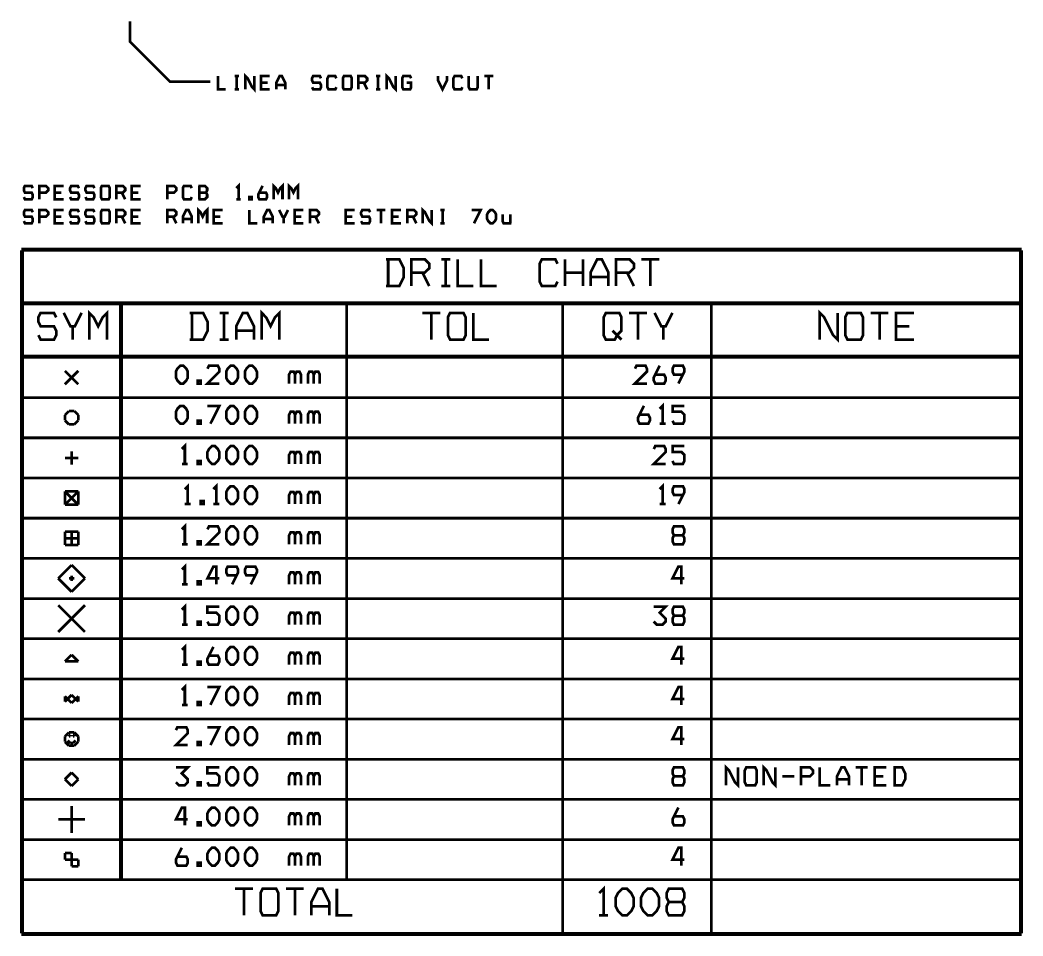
# Model space of a CAD drawing. Extents: x -20 to 155, y -92 to 168.
# Drawn here: x -15.5 to 79.6, y -92.5 to -5.6 of the extents above; entities that cross this region are included whole.
import ezdxf

# ---------------------------------------------------------------- set-up
doc = ezdxf.new("R2010")
doc.units = 0
doc.header["$MEASUREMENT"] = 0
doc.layers.add('25-334-1_DRD', color=7, linetype='CONTINUOUS')
doc.layers.add('25-334-1_DRL', color=2, linetype='CONTINUOUS')

msp = doc.modelspace()

# ---------------------------------------------------------------- linework, layer by layer
at = {"layer": '25-334-1_DRD', "const_width": 0.254}
for points in [[(-14.2875, -21.5265), (-14.39418, -21.31568), (-15.02918, -21.31568), (-15.13332, -21.5265), (-15.13332, -21.73732), (-15.02918, -21.95068), (-14.39418, -21.95068), (-14.2875, -22.1615), (-14.2875, -22.37232), (-14.39418, -22.58568), (-15.02918, -22.58568), (-15.13332, -22.37232)], [(-13.67282, -21.95068), (-13.03782, -21.95068), (-12.827, -21.73732), (-12.827, -21.5265), (-13.03782, -21.31568), (-13.67282, -21.31568), (-13.67282, -22.58568)], [(-11.3665, -22.58568), (-12.21232, -22.58568), (-12.21232, -21.31568), (-11.3665, -21.31568)], [(-11.57732, -21.95068), (-12.21232, -21.95068)], [(-9.906, -21.5265), (-10.01268, -21.31568), (-10.64768, -21.31568), (-10.75182, -21.5265), (-10.75182, -21.73732), (-10.64768, -21.95068), (-10.01268, -21.95068), (-9.906, -22.1615), (-9.906, -22.37232), (-10.01268, -22.58568), (-10.64768, -22.58568), (-10.75182, -22.37232)], [(-8.4455, -21.5265), (-8.55218, -21.31568), (-9.18718, -21.31568), (-9.29132, -21.5265), (-9.29132, -21.73732), (-9.18718, -21.95068), (-8.55218, -21.95068), (-8.4455, -22.1615), (-8.4455, -22.37232), (-8.55218, -22.58568), (-9.18718, -22.58568), (-9.29132, -22.37232)], [(-7.72668, -22.58568), (-7.83082, -22.37232), (-7.83082, -21.5265), (-7.72668, -21.31568), (-7.09168, -21.31568), (-6.985, -21.5265), (-6.985, -22.37232), (-7.09168, -22.58568), (-7.72668, -22.58568)], [(-6.37032, -21.95068), (-5.73532, -21.95068), (-5.5245, -21.73732), (-5.5245, -21.5265), (-5.73532, -21.31568), (-6.37032, -21.31568), (-6.37032, -22.58568)], [(-5.842, -21.95068), (-5.5245, -22.58568)], [(-4.064, -22.58568), (-4.90982, -22.58568), (-4.90982, -21.31568), (-4.064, -21.31568)], [(-4.27482, -21.95068), (-4.90982, -21.95068)], [(-1.51384, -21.95068), (-0.87884, -21.95068), (-0.66548, -21.73732), (-0.66548, -21.5265), (-0.87884, -21.31568), (-1.51384, -21.31568), (-1.51384, -22.58568)], [(0.79248, -22.37232), (0.68834, -22.58568), (0.05334, -22.58568), (-0.05334, -22.37232), (-0.05334, -21.5265), (0.05334, -21.31568), (0.68834, -21.31568), (0.79248, -21.5265)], [(1.51384, -21.95068), (2.14884, -21.95068), (2.25298, -21.73732), (2.25298, -21.5265), (2.04216, -21.31568), (1.40716, -21.31568)], [(1.40716, -22.58568), (2.04216, -22.58568), (2.25298, -22.37232), (2.25298, -22.1615), (2.14884, -21.95068)], [(1.51384, -22.58568), (1.51384, -21.31568)], [(5.22732, -22.58568), (5.22732, -21.31568), (5.0165, -21.5265)], [(7.19582, -21.95068), (7.83082, -21.95068), (7.9375, -22.1615), (7.9375, -22.37232), (7.83082, -22.58568), (7.19582, -22.58568), (7.09168, -22.37232), (7.09168, -22.1615), (7.51332, -21.31568)], [(9.398, -22.58568), (9.398, -21.31568), (9.18718, -21.5265), (8.97382, -21.95068), (8.763, -21.5265), (8.55218, -21.31568), (8.55218, -22.58568)], [(10.8585, -22.58568), (10.8585, -21.31568), (10.64768, -21.5265), (10.43432, -21.95068), (10.2235, -21.5265), (10.01268, -21.31568), (10.01268, -22.58568)], [(5.44068, -22.58568), (5.0165, -22.58568)], [(6.26618, -22.58568), (6.477, -22.58568), (6.477, -22.37232), (6.26618, -22.37232), (6.26618, -22.58568)], [(-14.2875, -23.8125), (-14.39418, -23.60168), (-15.02918, -23.60168), (-15.13332, -23.8125), (-15.13332, -24.02332), (-15.02918, -24.23668), (-14.39418, -24.23668), (-14.2875, -24.4475), (-14.2875, -24.65832), (-14.39418, -24.87168), (-15.02918, -24.87168), (-15.13332, -24.65832)], [(-13.67282, -24.23668), (-13.03782, -24.23668), (-12.827, -24.02332), (-12.827, -23.8125), (-13.03782, -23.60168), (-13.67282, -23.60168), (-13.67282, -24.87168)], [(-11.3665, -24.87168), (-12.21232, -24.87168), (-12.21232, -23.60168), (-11.3665, -23.60168)], [(-9.906, -23.8125), (-10.01268, -23.60168), (-10.64768, -23.60168), (-10.75182, -23.8125), (-10.75182, -24.02332), (-10.64768, -24.23668), (-10.01268, -24.23668), (-9.906, -24.4475), (-9.906, -24.65832), (-10.01268, -24.87168), (-10.64768, -24.87168), (-10.75182, -24.65832)], [(-8.4455, -23.8125), (-8.55218, -23.60168), (-9.18718, -23.60168), (-9.29132, -23.8125), (-9.29132, -24.02332), (-9.18718, -24.23668), (-8.55218, -24.23668), (-8.4455, -24.4475), (-8.4455, -24.65832), (-8.55218, -24.87168), (-9.18718, -24.87168), (-9.29132, -24.65832)], [(-7.72668, -24.87168), (-7.83082, -24.65832), (-7.83082, -23.8125), (-7.72668, -23.60168), (-7.09168, -23.60168), (-6.985, -23.8125), (-6.985, -24.65832), (-7.09168, -24.87168), (-7.72668, -24.87168)], [(-6.37032, -24.23668), (-5.73532, -24.23668), (-5.5245, -24.02332), (-5.5245, -23.8125), (-5.73532, -23.60168), (-6.37032, -23.60168), (-6.37032, -24.87168)], [(-4.064, -24.87168), (-4.90982, -24.87168), (-4.90982, -23.60168), (-4.064, -23.60168)], [(-1.51384, -24.23668), (-0.87884, -24.23668), (-0.66548, -24.02332), (-0.66548, -23.8125), (-0.87884, -23.60168), (-1.51384, -23.60168), (-1.51384, -24.87168)], [(0.79248, -24.87168), (0.79248, -24.23668), (0.47498, -23.60168), (0.26416, -23.60168), (-0.05334, -24.23668), (-0.05334, -24.87168)], [(2.25298, -24.87168), (2.25298, -23.60168), (2.04216, -23.8125), (1.83134, -24.23668), (1.61798, -23.8125), (1.40716, -23.60168), (1.40716, -24.87168)], [(3.71348, -24.87168), (2.86766, -24.87168), (2.86766, -23.60168), (3.71348, -23.60168)], [(7.00532, -24.87168), (6.26618, -24.87168), (6.26618, -23.60168)], [(8.46582, -24.87168), (8.46582, -24.23668), (8.14832, -23.60168), (7.9375, -23.60168), (7.62, -24.23668), (7.62, -24.87168)], [(9.92632, -23.60168), (9.60882, -24.23668), (9.398, -24.23668), (9.0805, -23.60168)], [(11.38682, -24.87168), (10.541, -24.87168), (10.541, -23.60168), (11.38682, -23.60168)], [(12.0015, -24.23668), (12.6365, -24.23668), (12.84732, -24.02332), (12.84732, -23.8125), (12.6365, -23.60168), (12.0015, -23.60168), (12.0015, -24.87168)], [(16.24584, -24.87168), (15.39748, -24.87168), (15.39748, -23.60168), (16.24584, -23.60168)], [(17.70634, -23.8125), (17.59966, -23.60168), (16.96466, -23.60168), (16.85798, -23.8125), (16.85798, -24.02332), (16.96466, -24.23668), (17.59966, -24.23668), (17.70634, -24.4475), (17.70634, -24.65832), (17.59966, -24.87168), (16.96466, -24.87168), (16.85798, -24.65832)], [(19.16684, -23.60168), (18.31848, -23.60168)], [(18.74266, -24.87168), (18.74266, -23.60168)], [(20.62734, -24.87168), (19.77898, -24.87168), (19.77898, -23.60168), (20.62734, -23.60168)], [(21.23948, -24.23668), (21.87448, -24.23668), (22.08784, -24.02332), (22.08784, -23.8125), (21.87448, -23.60168), (21.23948, -23.60168), (21.23948, -24.87168)], [(23.54834, -23.60168), (23.54834, -24.87168), (23.33498, -24.65832), (22.91334, -23.8125), (22.69998, -23.60168), (22.69998, -24.87168)], [(24.79548, -23.60168), (24.37384, -23.60168)], [(24.58466, -24.87168), (24.58466, -23.60168)], [(27.559, -24.87168), (28.194, -23.60168), (27.34818, -23.60168)], [(29.12618, -24.87168), (28.91282, -24.65832), (28.80868, -24.4475), (28.80868, -24.02332), (28.91282, -23.8125), (29.12618, -23.60168), (29.337, -23.60168), (29.54782, -23.8125), (29.6545, -24.02332), (29.6545, -24.4475), (29.54782, -24.65832), (29.337, -24.87168), (29.12618, -24.87168)], [(-11.57732, -24.23668), (-12.21232, -24.23668)], [(-5.842, -24.23668), (-5.5245, -24.87168)], [(-4.27482, -24.23668), (-4.90982, -24.23668)], [(-0.98298, -24.23668), (-0.66548, -24.87168)], [(0.79248, -24.4475), (-0.05334, -24.4475)], [(3.50266, -24.23668), (2.86766, -24.23668)], [(8.46582, -24.4475), (7.62, -24.4475)], [(9.50468, -24.87168), (9.50468, -24.23668)], [(11.176, -24.23668), (10.541, -24.23668)], [(12.52982, -24.23668), (12.84732, -24.87168)], [(16.03248, -24.23668), (15.39748, -24.23668)], [(20.41398, -24.23668), (19.77898, -24.23668)], [(21.77034, -24.23668), (22.08784, -24.87168)], [(31.115, -24.87168), (30.37332, -24.87168), (30.26918, -24.65832), (30.26918, -24.02332)], [(31.00832, -24.02332), (31.00832, -24.87168)], [(24.79548, -24.87168), (24.37384, -24.87168)], [(79.502, -27.305), (-15.367, -27.305)], [(-15.367, -92.202), (-15.367, -27.432)], [(79.375, -27.432), (-15.24, -27.432)], [(-15.24, -92.202), (-15.24, -27.432)], [(79.375, -92.202), (79.375, -27.432)], [(79.502, -92.202), (79.502, -27.432)], [(19.20748, -30.81782), (20.47748, -30.81782), (20.90166, -29.972), (20.90166, -29.12618), (20.47748, -28.27782), (19.20748, -28.27782)], [(19.42084, -30.81782), (19.42084, -28.27782)], [(21.62048, -29.54782), (22.89048, -29.54782), (23.31466, -29.12618), (23.31466, -28.702), (22.89048, -28.27782), (21.62048, -28.27782), (21.62048, -30.81782)], [(25.30348, -28.27782), (24.45766, -28.27782)], [(24.88184, -30.81782), (24.88184, -28.27782)], [(27.50566, -30.81782), (26.02484, -30.81782), (26.02484, -28.27782)], [(29.70784, -30.81782), (28.22448, -30.81782), (28.22448, -28.27782)], [(35.48634, -30.39618), (35.27298, -30.81782), (34.00298, -30.81782), (33.79216, -30.39618), (33.79216, -28.702), (34.00298, -28.27782), (35.27298, -28.27782), (35.48634, -28.702)], [(36.20516, -30.81782), (36.20516, -28.27782)], [(37.89934, -30.81782), (37.89934, -28.27782)], [(40.31234, -30.81782), (40.31234, -29.54782), (39.67734, -28.27782), (39.25316, -28.27782), (38.61816, -29.54782), (38.61816, -30.81782)], [(41.03116, -29.54782), (42.30116, -29.54782), (42.72534, -29.12618), (42.72534, -28.702), (42.30116, -28.27782), (41.03116, -28.27782), (41.03116, -30.81782)], [(45.13834, -28.27782), (43.44416, -28.27782)], [(44.28998, -30.81782), (44.28998, -28.27782)], [(22.67966, -29.54782), (23.31466, -30.81782)], [(37.89934, -29.54782), (36.20516, -29.54782)], [(42.09034, -29.54782), (42.72534, -30.81782)], [(40.31234, -29.972), (38.61816, -29.972)], [(25.30348, -30.81782), (24.45766, -30.81782)], [(79.375, -32.385), (-15.24, -32.385)], [(79.375, -32.512), (-15.24, -32.512)], [(-12.065, -33.782), (-12.27582, -33.35782), (-13.54582, -33.35782), (-13.75918, -33.782), (-13.75918, -34.20618), (-13.54582, -34.62782), (-12.27582, -34.62782), (-12.065, -35.052), (-12.065, -35.47618), (-12.27582, -35.89782), (-13.54582, -35.89782), (-13.75918, -35.47618)], [(-9.652, -33.35782), (-10.287, -34.62782), (-10.71118, -34.62782), (-11.34618, -33.35782)], [(-7.239, -35.89782), (-7.239, -33.35782), (-7.66318, -33.782), (-8.08482, -34.62782), (-8.509, -33.782), (-8.93318, -33.35782), (-8.93318, -35.89782)], [(-5.969, -87.122), (-5.969, -32.512)], [(-5.842, -87.122), (-5.842, -32.512)], [(0.60198, -35.89782), (1.87198, -35.89782), (2.29616, -35.052), (2.29616, -34.20618), (1.87198, -33.35782), (0.60198, -33.35782)], [(0.81534, -35.89782), (0.81534, -33.35782)], [(4.28498, -33.35782), (3.43916, -33.35782)], [(3.86334, -35.89782), (3.86334, -33.35782)], [(6.69798, -35.89782), (6.69798, -34.62782), (6.06298, -33.35782), (5.64134, -33.35782), (5.00634, -34.62782), (5.00634, -35.89782)], [(9.11098, -35.89782), (9.11098, -33.35782), (8.68934, -33.782), (8.26516, -34.62782), (7.84098, -33.782), (7.41934, -33.35782), (7.41934, -35.89782)], [(15.47368, -87.122), (15.47368, -32.512)], [(24.36368, -33.35782), (22.6695, -33.35782)], [(23.51532, -35.89782), (23.51532, -33.35782)], [(25.29332, -35.89782), (25.0825, -35.47618), (25.0825, -33.782), (25.29332, -33.35782), (26.56332, -33.35782), (26.77668, -33.782), (26.77668, -35.47618), (26.56332, -35.89782), (25.29332, -35.89782)], [(28.97632, -35.89782), (27.4955, -35.89782), (27.4955, -33.35782)], [(35.96132, -92.202), (35.96132, -32.512)], [(39.85768, -35.47618), (40.0685, -35.89782), (40.91432, -35.89782), (41.12768, -35.47618), (41.54932, -35.052), (41.54932, -33.782), (41.3385, -33.35782), (40.0685, -33.35782), (39.85768, -33.782), (39.85768, -35.47618)], [(43.96232, -33.35782), (42.27068, -33.35782)], [(43.1165, -35.89782), (43.1165, -33.35782)], [(46.37532, -33.35782), (45.74032, -34.62782), (45.31868, -34.62782), (44.68368, -33.35782)], [(50.05832, -92.202), (50.05832, -32.512)], [(62.04966, -33.35782), (62.04966, -35.89782), (61.62548, -35.47618), (60.77966, -33.782), (60.35548, -33.35782), (60.35548, -35.89782)], [(62.98184, -35.89782), (62.76848, -35.47618), (62.76848, -33.782), (62.98184, -33.35782), (64.25184, -33.35782), (64.46266, -33.782), (64.46266, -35.47618), (64.25184, -35.89782), (62.98184, -35.89782)], [(66.87566, -33.35782), (65.18148, -33.35782)], [(66.02984, -35.89782), (66.02984, -33.35782)], [(69.28866, -35.89782), (67.59448, -35.89782), (67.59448, -33.35782), (69.28866, -33.35782)], [(-10.49782, -35.89782), (-10.49782, -34.62782)], [(6.69798, -35.052), (5.00634, -35.052)], [(40.7035, -35.052), (41.54932, -35.89782)], [(45.5295, -35.89782), (45.5295, -34.62782)], [(68.86448, -34.62782), (67.59448, -34.62782)], [(4.28498, -35.89782), (3.43916, -35.89782)], [(79.375, -37.465), (-15.24, -37.465)], [(79.375, -37.592), (-15.24, -37.592)], [(-9.9695, -38.862), (-11.2395, -40.132)], [(-9.9695, -40.132), (-11.2395, -38.862)], [(-0.28956, -40.06088), (-0.5715, -39.77894), (-0.7112, -39.497), (-0.7112, -38.93312), (-0.5715, -38.65118), (-0.28956, -38.36924), (-0.00762, -38.36924), (0.27432, -38.65118), (0.41656, -38.93312), (0.41656, -39.497), (0.27432, -39.77894), (-0.00762, -40.06088), (-0.28956, -40.06088)], [(3.40868, -40.06088), (2.27838, -40.06088), (3.40868, -38.93312), (3.40868, -38.65118), (3.26644, -38.36924), (2.42062, -38.36924), (2.27838, -38.65118)], [(4.48056, -40.06088), (4.19862, -39.77894), (4.05638, -39.497), (4.05638, -38.93312), (4.19862, -38.65118), (4.48056, -38.36924), (4.7625, -38.36924), (5.04444, -38.65118), (5.18668, -38.93312), (5.18668, -39.497), (5.04444, -39.77894), (4.7625, -40.06088), (4.48056, -40.06088)], [(6.25856, -40.06088), (5.97662, -39.77894), (5.83438, -39.497), (5.83438, -38.93312), (5.97662, -38.65118), (6.25856, -38.36924), (6.5405, -38.36924), (6.82244, -38.65118), (6.96468, -38.93312), (6.96468, -39.497), (6.82244, -39.77894), (6.5405, -40.06088), (6.25856, -40.06088)], [(11.15568, -40.06088), (11.15568, -39.21506), (11.01344, -38.93312), (10.7315, -38.93312), (10.58926, -39.21506), (10.44956, -38.93312), (10.16762, -38.93312), (10.02538, -39.21506), (10.02538, -40.06088)], [(12.93368, -40.06088), (12.93368, -39.21506), (12.79144, -38.93312), (12.5095, -38.93312), (12.36726, -39.21506), (12.22756, -38.93312), (11.94562, -38.93312), (11.80338, -39.21506), (11.80338, -40.06088)], [(43.96232, -40.06088), (42.83456, -40.06088), (43.96232, -38.93312), (43.96232, -38.65118), (43.82262, -38.36924), (42.97426, -38.36924), (42.83456, -38.65118)], [(44.75226, -39.21506), (45.60062, -39.21506), (45.74032, -39.497), (45.74032, -39.77894), (45.60062, -40.06088), (44.75226, -40.06088), (44.61256, -39.77894), (44.61256, -39.497), (45.17644, -38.36924)], [(47.37862, -39.21506), (46.53026, -39.21506), (46.39056, -38.93312), (46.39056, -38.65118), (46.53026, -38.36924), (47.37862, -38.36924), (47.51832, -38.65118), (47.51832, -38.93312), (46.95444, -40.06088)], [(1.34874, -40.06088), (1.63068, -40.06088), (1.63068, -39.77894), (1.34874, -39.77894), (1.34874, -40.06088)], [(10.58926, -40.06088), (10.58926, -39.21506)], [(12.36726, -40.06088), (12.36726, -39.21506)], [(79.375, -41.402), (-15.24, -41.402)], [(-10.8585, -42.672), (-11.2395, -43.053)], [(-10.3505, -42.672), (-10.8585, -42.672)], [(-9.9695, -43.053), (-10.3505, -42.672)], [(-0.28956, -43.87088), (-0.5715, -43.58894), (-0.7112, -43.307), (-0.7112, -42.74312), (-0.5715, -42.46118), (-0.28956, -42.17924), (-0.00762, -42.17924), (0.27432, -42.46118), (0.41656, -42.74312), (0.41656, -43.307), (0.27432, -43.58894), (-0.00762, -43.87088), (-0.28956, -43.87088)], [(2.56032, -43.87088), (3.40868, -42.17924), (2.27838, -42.17924)], [(4.48056, -43.87088), (4.19862, -43.58894), (4.05638, -43.307), (4.05638, -42.74312), (4.19862, -42.46118), (4.48056, -42.17924), (4.7625, -42.17924), (5.04444, -42.46118), (5.18668, -42.74312), (5.18668, -43.307), (5.04444, -43.58894), (4.7625, -43.87088), (4.48056, -43.87088)], [(6.25856, -43.87088), (5.97662, -43.58894), (5.83438, -43.307), (5.83438, -42.74312), (5.97662, -42.46118), (6.25856, -42.17924), (6.5405, -42.17924), (6.82244, -42.46118), (6.96468, -42.74312), (6.96468, -43.307), (6.82244, -43.58894), (6.5405, -43.87088), (6.25856, -43.87088)], [(11.15568, -43.87088), (11.15568, -43.02506), (11.01344, -42.74312), (10.7315, -42.74312), (10.58926, -43.02506), (10.44956, -42.74312), (10.16762, -42.74312), (10.02538, -43.02506), (10.02538, -43.87088)], [(12.93368, -43.87088), (12.93368, -43.02506), (12.79144, -42.74312), (12.5095, -42.74312), (12.36726, -43.02506), (12.22756, -42.74312), (11.94562, -42.74312), (11.80338, -43.02506), (11.80338, -43.87088)], [(43.2562, -43.02506), (44.10456, -43.02506), (44.24426, -43.307), (44.24426, -43.58894), (44.10456, -43.87088), (43.2562, -43.87088), (43.1165, -43.58894), (43.1165, -43.307), (43.68038, -42.17924)], [(45.45838, -43.87088), (45.45838, -42.17924), (45.17644, -42.46118)], [(46.39056, -43.58894), (46.53026, -43.87088), (47.37862, -43.87088), (47.51832, -43.58894), (47.51832, -43.02506), (47.23638, -42.74312), (46.39056, -42.74312), (46.39056, -42.17924), (47.51832, -42.17924)], [(-11.2395, -43.053), (-11.2395, -43.561)], [(-11.2395, -43.561), (-10.8585, -43.942)], [(-10.3505, -43.942), (-9.9695, -43.561)], [(-9.9695, -43.561), (-9.9695, -43.053)], [(1.34874, -43.87088), (1.63068, -43.87088), (1.63068, -43.58894), (1.34874, -43.58894), (1.34874, -43.87088)], [(10.58926, -43.87088), (10.58926, -43.02506)], [(12.36726, -43.87088), (12.36726, -43.02506)], [(45.74032, -43.87088), (45.17644, -43.87088)], [(-10.8585, -43.942), (-10.3505, -43.942)], [(79.375, -45.212), (-15.24, -45.212)], [(-10.6045, -46.482), (-10.6045, -47.752)], [(0.13462, -47.68088), (0.13462, -45.98924), (-0.14732, -46.27118)], [(2.70256, -47.68088), (2.42062, -47.39894), (2.27838, -47.117), (2.27838, -46.55312), (2.42062, -46.27118), (2.70256, -45.98924), (2.9845, -45.98924), (3.26644, -46.27118), (3.40868, -46.55312), (3.40868, -47.117), (3.26644, -47.39894), (2.9845, -47.68088), (2.70256, -47.68088)], [(4.48056, -47.68088), (4.19862, -47.39894), (4.05638, -47.117), (4.05638, -46.55312), (4.19862, -46.27118), (4.48056, -45.98924), (4.7625, -45.98924), (5.04444, -46.27118), (5.18668, -46.55312), (5.18668, -47.117), (5.04444, -47.39894), (4.7625, -47.68088), (4.48056, -47.68088)], [(6.25856, -47.68088), (5.97662, -47.39894), (5.83438, -47.117), (5.83438, -46.55312), (5.97662, -46.27118), (6.25856, -45.98924), (6.5405, -45.98924), (6.82244, -46.27118), (6.96468, -46.55312), (6.96468, -47.117), (6.82244, -47.39894), (6.5405, -47.68088), (6.25856, -47.68088)], [(11.15568, -47.68088), (11.15568, -46.83506), (11.01344, -46.55312), (10.7315, -46.55312), (10.58926, -46.83506), (10.44956, -46.55312), (10.16762, -46.55312), (10.02538, -46.83506), (10.02538, -47.68088)], [(12.93368, -47.68088), (12.93368, -46.83506), (12.79144, -46.55312), (12.5095, -46.55312), (12.36726, -46.83506), (12.22756, -46.55312), (11.94562, -46.55312), (11.80338, -46.83506), (11.80338, -47.68088)], [(45.74032, -47.68088), (44.61256, -47.68088), (45.74032, -46.55312), (45.74032, -46.27118), (45.60062, -45.98924), (44.75226, -45.98924), (44.61256, -46.27118)], [(46.39056, -47.39894), (46.53026, -47.68088), (47.37862, -47.68088), (47.51832, -47.39894), (47.51832, -46.83506), (47.23638, -46.55312), (46.39056, -46.55312), (46.39056, -45.98924), (47.51832, -45.98924)], [(-9.9695, -47.117), (-11.2395, -47.117)], [(0.41656, -47.68088), (-0.14732, -47.68088)], [(1.34874, -47.68088), (1.63068, -47.68088), (1.63068, -47.39894), (1.34874, -47.39894), (1.34874, -47.68088)], [(10.58926, -47.68088), (10.58926, -46.83506)], [(12.36726, -47.68088), (12.36726, -46.83506)], [(79.375, -49.022), (-15.24, -49.022)], [(-11.2395, -50.292), (-11.2395, -51.562)], [(-9.9695, -50.292), (-11.2395, -50.292)], [(-9.9695, -50.292), (-11.2395, -51.562)], [(-9.9695, -51.562), (-11.2395, -50.292)], [(-9.9695, -51.562), (-9.9695, -50.292)], [(0.41656, -51.49088), (0.41656, -49.79924), (0.13462, -50.08118)], [(3.1242, -51.49088), (3.1242, -49.79924), (2.84226, -50.08118)], [(4.48056, -51.49088), (4.19862, -51.20894), (4.05638, -50.927), (4.05638, -50.36312), (4.19862, -50.08118), (4.48056, -49.79924), (4.7625, -49.79924), (5.04444, -50.08118), (5.18668, -50.36312), (5.18668, -50.927), (5.04444, -51.20894), (4.7625, -51.49088), (4.48056, -51.49088)], [(6.25856, -51.49088), (5.97662, -51.20894), (5.83438, -50.927), (5.83438, -50.36312), (5.97662, -50.08118), (6.25856, -49.79924), (6.5405, -49.79924), (6.82244, -50.08118), (6.96468, -50.36312), (6.96468, -50.927), (6.82244, -51.20894), (6.5405, -51.49088), (6.25856, -51.49088)], [(11.15568, -51.49088), (11.15568, -50.64506), (11.01344, -50.36312), (10.7315, -50.36312), (10.58926, -50.64506), (10.44956, -50.36312), (10.16762, -50.36312), (10.02538, -50.64506), (10.02538, -51.49088)], [(12.93368, -51.49088), (12.93368, -50.64506), (12.79144, -50.36312), (12.5095, -50.36312), (12.36726, -50.64506), (12.22756, -50.36312), (11.94562, -50.36312), (11.80338, -50.64506), (11.80338, -51.49088)], [(45.45838, -51.49088), (45.45838, -49.79924), (45.17644, -50.08118)], [(47.37862, -50.64506), (46.53026, -50.64506), (46.39056, -50.36312), (46.39056, -50.08118), (46.53026, -49.79924), (47.37862, -49.79924), (47.51832, -50.08118), (47.51832, -50.36312), (46.95444, -51.49088)], [(0.6985, -51.49088), (0.13462, -51.49088)], [(1.63068, -51.49088), (1.91262, -51.49088), (1.91262, -51.20894), (1.63068, -51.20894), (1.63068, -51.49088)], [(3.40868, -51.49088), (2.84226, -51.49088)], [(10.58926, -51.49088), (10.58926, -50.64506)], [(12.36726, -51.49088), (12.36726, -50.64506)], [(45.74032, -51.49088), (45.17644, -51.49088)], [(-11.2395, -51.562), (-9.9695, -51.562)], [(79.375, -52.832), (-15.24, -52.832)], [(-11.2395, -54.102), (-11.2395, -55.372)], [(-9.9695, -54.102), (-11.2395, -54.102)], [(-10.6045, -54.102), (-10.6045, -55.372)], [(-9.9695, -55.372), (-9.9695, -54.102)], [(0.13462, -55.30088), (0.13462, -53.60924), (-0.14732, -53.89118)], [(3.40868, -55.30088), (2.27838, -55.30088), (3.40868, -54.17312), (3.40868, -53.89118), (3.26644, -53.60924), (2.42062, -53.60924), (2.27838, -53.89118)], [(4.48056, -55.30088), (4.19862, -55.01894), (4.05638, -54.737), (4.05638, -54.17312), (4.19862, -53.89118), (4.48056, -53.60924), (4.7625, -53.60924), (5.04444, -53.89118), (5.18668, -54.17312), (5.18668, -54.737), (5.04444, -55.01894), (4.7625, -55.30088), (4.48056, -55.30088)], [(6.25856, -55.30088), (5.97662, -55.01894), (5.83438, -54.737), (5.83438, -54.17312), (5.97662, -53.89118), (6.25856, -53.60924), (6.5405, -53.60924), (6.82244, -53.89118), (6.96468, -54.17312), (6.96468, -54.737), (6.82244, -55.01894), (6.5405, -55.30088), (6.25856, -55.30088)], [(11.15568, -55.30088), (11.15568, -54.45506), (11.01344, -54.17312), (10.7315, -54.17312), (10.58926, -54.45506), (10.44956, -54.17312), (10.16762, -54.17312), (10.02538, -54.45506), (10.02538, -55.30088)], [(12.93368, -55.30088), (12.93368, -54.45506), (12.79144, -54.17312), (12.5095, -54.17312), (12.36726, -54.45506), (12.22756, -54.17312), (11.94562, -54.17312), (11.80338, -54.45506), (11.80338, -55.30088)], [(47.37862, -54.45506), (47.51832, -54.17312), (47.51832, -53.89118), (47.37862, -53.60924), (46.53026, -53.60924), (46.39056, -53.89118), (46.39056, -54.17312), (46.53026, -54.45506), (47.37862, -54.45506), (47.51832, -54.737), (47.51832, -55.01894), (47.37862, -55.30088), (46.53026, -55.30088), (46.39056, -55.01894), (46.39056, -54.737), (46.53026, -54.45506)], [(-9.9695, -54.737), (-11.2395, -54.737)], [(1.34874, -55.30088), (1.63068, -55.30088), (1.63068, -55.01894), (1.34874, -55.01894), (1.34874, -55.30088)], [(10.58926, -55.30088), (10.58926, -54.45506)], [(12.36726, -55.30088), (12.36726, -54.45506)], [(-11.2395, -55.372), (-9.9695, -55.372)], [(0.41656, -55.30088), (-0.14732, -55.30088)], [(79.375, -56.642), (-15.24, -56.642)], [(-10.6045, -57.277), (-11.8745, -58.547)], [(-9.3345, -58.547), (-10.6045, -57.277)], [(0.13462, -59.11088), (0.13462, -57.41924), (-0.14732, -57.70118)], [(3.40868, -58.547), (2.27838, -58.547), (2.84226, -57.41924), (3.1242, -57.41924), (3.1242, -59.11088)], [(5.04444, -58.26506), (4.19862, -58.26506), (4.05638, -57.98312), (4.05638, -57.70118), (4.19862, -57.41924), (5.04444, -57.41924), (5.18668, -57.70118), (5.18668, -57.98312), (4.62026, -59.11088)], [(6.82244, -58.26506), (5.97662, -58.26506), (5.83438, -57.98312), (5.83438, -57.70118), (5.97662, -57.41924), (6.82244, -57.41924), (6.96468, -57.70118), (6.96468, -57.98312), (6.39826, -59.11088)], [(11.15568, -59.11088), (11.15568, -58.26506), (11.01344, -57.98312), (10.7315, -57.98312), (10.58926, -58.26506), (10.44956, -57.98312), (10.16762, -57.98312), (10.02538, -58.26506), (10.02538, -59.11088)], [(12.93368, -59.11088), (12.93368, -58.26506), (12.79144, -57.98312), (12.5095, -57.98312), (12.36726, -58.26506), (12.22756, -57.98312), (11.94562, -57.98312), (11.80338, -58.26506), (11.80338, -59.11088)], [(47.51832, -58.547), (46.39056, -58.547), (46.95444, -57.41924), (47.23638, -57.41924), (47.23638, -59.11088)], [(-11.8745, -58.547), (-10.6045, -59.817)], [(-10.3505, -58.547), (-10.8585, -58.547)], [(-10.6045, -58.293), (-10.6045, -58.801)], [(-10.6045, -59.817), (-9.3345, -58.547)], [(1.34874, -59.11088), (1.63068, -59.11088), (1.63068, -58.82894), (1.34874, -58.82894), (1.34874, -59.11088)], [(10.58926, -59.11088), (10.58926, -58.26506)], [(12.36726, -59.11088), (12.36726, -58.26506)], [(0.41656, -59.11088), (-0.14732, -59.11088)], [(79.375, -60.452), (-15.24, -60.452)], [(-9.3345, -61.087), (-11.8745, -63.627)], [(-9.3345, -63.627), (-11.8745, -61.087)], [(0.13462, -62.92088), (0.13462, -61.22924), (-0.14732, -61.51118)], [(2.27838, -62.63894), (2.42062, -62.92088), (3.26644, -62.92088), (3.40868, -62.63894), (3.40868, -62.07506), (3.1242, -61.79312), (2.27838, -61.79312), (2.27838, -61.22924), (3.40868, -61.22924)], [(4.48056, -62.92088), (4.19862, -62.63894), (4.05638, -62.357), (4.05638, -61.79312), (4.19862, -61.51118), (4.48056, -61.22924), (4.7625, -61.22924), (5.04444, -61.51118), (5.18668, -61.79312), (5.18668, -62.357), (5.04444, -62.63894), (4.7625, -62.92088), (4.48056, -62.92088)], [(6.25856, -62.92088), (5.97662, -62.63894), (5.83438, -62.357), (5.83438, -61.79312), (5.97662, -61.51118), (6.25856, -61.22924), (6.5405, -61.22924), (6.82244, -61.51118), (6.96468, -61.79312), (6.96468, -62.357), (6.82244, -62.63894), (6.5405, -62.92088), (6.25856, -62.92088)], [(11.15568, -62.92088), (11.15568, -62.07506), (11.01344, -61.79312), (10.7315, -61.79312), (10.58926, -62.07506), (10.44956, -61.79312), (10.16762, -61.79312), (10.02538, -62.07506), (10.02538, -62.92088)], [(12.93368, -62.92088), (12.93368, -62.07506), (12.79144, -61.79312), (12.5095, -61.79312), (12.36726, -62.07506), (12.22756, -61.79312), (11.94562, -61.79312), (11.80338, -62.07506), (11.80338, -62.92088)], [(44.61256, -62.63894), (44.8945, -62.92088), (45.45838, -62.92088), (45.74032, -62.63894), (45.74032, -62.357), (45.17644, -61.79312), (45.74032, -61.22924), (44.61256, -61.22924)], [(47.37862, -62.07506), (47.51832, -61.79312), (47.51832, -61.51118), (47.37862, -61.22924), (46.53026, -61.22924), (46.39056, -61.51118), (46.39056, -61.79312), (46.53026, -62.07506), (47.37862, -62.07506), (47.51832, -62.357), (47.51832, -62.63894), (47.37862, -62.92088), (46.53026, -62.92088), (46.39056, -62.63894), (46.39056, -62.357), (46.53026, -62.07506)], [(1.34874, -62.92088), (1.63068, -62.92088), (1.63068, -62.63894), (1.34874, -62.63894), (1.34874, -62.92088)], [(10.58926, -62.92088), (10.58926, -62.07506)], [(12.36726, -62.92088), (12.36726, -62.07506)], [(0.41656, -62.92088), (-0.14732, -62.92088)], [(79.375, -64.262), (-15.24, -64.262)], [(0.13462, -66.73088), (0.13462, -65.03924), (-0.14732, -65.32118)], [(2.42062, -65.88506), (3.26644, -65.88506), (3.40868, -66.167), (3.40868, -66.44894), (3.26644, -66.73088), (2.42062, -66.73088), (2.27838, -66.44894), (2.27838, -66.167), (2.84226, -65.03924)], [(4.48056, -66.73088), (4.19862, -66.44894), (4.05638, -66.167), (4.05638, -65.60312), (4.19862, -65.32118), (4.48056, -65.03924), (4.7625, -65.03924), (5.04444, -65.32118), (5.18668, -65.60312), (5.18668, -66.167), (5.04444, -66.44894), (4.7625, -66.73088), (4.48056, -66.73088)], [(6.25856, -66.73088), (5.97662, -66.44894), (5.83438, -66.167), (5.83438, -65.60312), (5.97662, -65.32118), (6.25856, -65.03924), (6.5405, -65.03924), (6.82244, -65.32118), (6.96468, -65.60312), (6.96468, -66.167), (6.82244, -66.44894), (6.5405, -66.73088), (6.25856, -66.73088)], [(11.15568, -66.73088), (11.15568, -65.88506), (11.01344, -65.60312), (10.7315, -65.60312), (10.58926, -65.88506), (10.44956, -65.60312), (10.16762, -65.60312), (10.02538, -65.88506), (10.02538, -66.73088)], [(12.93368, -66.73088), (12.93368, -65.88506), (12.79144, -65.60312), (12.5095, -65.60312), (12.36726, -65.88506), (12.22756, -65.60312), (11.94562, -65.60312), (11.80338, -65.88506), (11.80338, -66.73088)], [(47.51832, -66.167), (46.39056, -66.167), (46.95444, -65.03924), (47.23638, -65.03924), (47.23638, -66.73088)], [(-10.6045, -65.786), (-11.2395, -66.421)], [(-11.2395, -66.421), (-9.9695, -66.421)], [(-9.9695, -66.421), (-10.6045, -65.786)], [(1.34874, -66.73088), (1.63068, -66.73088), (1.63068, -66.44894), (1.34874, -66.44894), (1.34874, -66.73088)], [(10.58926, -66.73088), (10.58926, -65.88506)], [(12.36726, -66.73088), (12.36726, -65.88506)], [(0.41656, -66.73088), (-0.14732, -66.73088)], [(79.375, -68.072), (-15.24, -68.072)], [(0.13462, -70.54088), (0.13462, -68.84924), (-0.14732, -69.13118)], [(2.56032, -70.54088), (3.40868, -68.84924), (2.27838, -68.84924)], [(4.48056, -70.54088), (4.19862, -70.25894), (4.05638, -69.977), (4.05638, -69.41312), (4.19862, -69.13118), (4.48056, -68.84924), (4.7625, -68.84924), (5.04444, -69.13118), (5.18668, -69.41312), (5.18668, -69.977), (5.04444, -70.25894), (4.7625, -70.54088), (4.48056, -70.54088)], [(6.25856, -70.54088), (5.97662, -70.25894), (5.83438, -69.977), (5.83438, -69.41312), (5.97662, -69.13118), (6.25856, -68.84924), (6.5405, -68.84924), (6.82244, -69.13118), (6.96468, -69.41312), (6.96468, -69.977), (6.82244, -70.25894), (6.5405, -70.54088), (6.25856, -70.54088)], [(11.15568, -70.54088), (11.15568, -69.69506), (11.01344, -69.41312), (10.7315, -69.41312), (10.58926, -69.69506), (10.44956, -69.41312), (10.16762, -69.41312), (10.02538, -69.69506), (10.02538, -70.54088)], [(12.93368, -70.54088), (12.93368, -69.69506), (12.79144, -69.41312), (12.5095, -69.41312), (12.36726, -69.69506), (12.22756, -69.41312), (11.94562, -69.41312), (11.80338, -69.69506), (11.80338, -70.54088)], [(47.51832, -69.977), (46.39056, -69.977), (46.95444, -68.84924), (47.23638, -68.84924), (47.23638, -70.54088)], [(-11.2395, -70.231), (-10.6045, -69.596)], [(-11.2395, -69.723), (-11.2395, -70.231)], [(-10.6045, -70.358), (-11.2395, -69.723)], [(-10.6045, -69.596), (-9.9695, -70.231)], [(-9.9695, -69.723), (-10.6045, -70.358)], [(-9.9695, -70.231), (-9.9695, -69.723)], [(1.34874, -70.54088), (1.63068, -70.54088), (1.63068, -70.25894), (1.34874, -70.25894), (1.34874, -70.54088)], [(10.58926, -70.54088), (10.58926, -69.69506)], [(12.36726, -70.54088), (12.36726, -69.69506)], [(0.41656, -70.54088), (-0.14732, -70.54088)], [(79.375, -71.882), (-15.24, -71.882)], [(-10.8585, -73.152), (-11.2395, -73.533)], [(-10.3505, -73.152), (-10.8585, -73.152)], [(-9.9695, -73.533), (-10.3505, -73.152)], [(0.41656, -74.35088), (-0.7112, -74.35088), (0.41656, -73.22312), (0.41656, -72.94118), (0.27432, -72.65924), (-0.5715, -72.65924), (-0.7112, -72.94118)], [(2.56032, -74.35088), (3.40868, -72.65924), (2.27838, -72.65924)], [(4.48056, -74.35088), (4.19862, -74.06894), (4.05638, -73.787), (4.05638, -73.22312), (4.19862, -72.94118), (4.48056, -72.65924), (4.7625, -72.65924), (5.04444, -72.94118), (5.18668, -73.22312), (5.18668, -73.787), (5.04444, -74.06894), (4.7625, -74.35088), (4.48056, -74.35088)], [(6.25856, -74.35088), (5.97662, -74.06894), (5.83438, -73.787), (5.83438, -73.22312), (5.97662, -72.94118), (6.25856, -72.65924), (6.5405, -72.65924), (6.82244, -72.94118), (6.96468, -73.22312), (6.96468, -73.787), (6.82244, -74.06894), (6.5405, -74.35088), (6.25856, -74.35088)], [(11.15568, -74.35088), (11.15568, -73.50506), (11.01344, -73.22312), (10.7315, -73.22312), (10.58926, -73.50506), (10.44956, -73.22312), (10.16762, -73.22312), (10.02538, -73.50506), (10.02538, -74.35088)], [(12.93368, -74.35088), (12.93368, -73.50506), (12.79144, -73.22312), (12.5095, -73.22312), (12.36726, -73.50506), (12.22756, -73.22312), (11.94562, -73.22312), (11.80338, -73.50506), (11.80338, -74.35088)], [(47.51832, -73.787), (46.39056, -73.787), (46.95444, -72.65924), (47.23638, -72.65924), (47.23638, -74.35088)], [(-11.2395, -73.533), (-11.2395, -74.041)], [(-11.2395, -74.041), (-10.8585, -74.422)], [(-10.7315, -74.168), (-10.9855, -73.914)], [(-10.8585, -73.406), (-10.8585, -73.533)], [(-10.7315, -73.406), (-10.8585, -73.406)], [(-10.8585, -73.533), (-10.7315, -73.533)], [(-10.7315, -73.533), (-10.7315, -73.406)], [(-10.4775, -74.168), (-10.7315, -74.168)], [(-10.4775, -73.406), (-10.4775, -73.533)], [(-10.3505, -73.406), (-10.4775, -73.406)], [(-10.4775, -73.533), (-10.3505, -73.533)], [(-10.2235, -73.914), (-10.4775, -74.168)], [(-10.3505, -73.533), (-10.3505, -73.406)], [(-10.3505, -74.422), (-9.9695, -74.041)], [(-9.9695, -74.041), (-9.9695, -73.533)], [(1.34874, -74.35088), (1.63068, -74.35088), (1.63068, -74.06894), (1.34874, -74.06894), (1.34874, -74.35088)], [(10.58926, -74.35088), (10.58926, -73.50506)], [(12.36726, -74.35088), (12.36726, -73.50506)], [(-10.8585, -74.422), (-10.3505, -74.422)], [(79.375, -75.692), (-15.24, -75.692)], [(-10.6045, -76.962), (-11.2395, -77.597)], [(-9.9695, -77.597), (-10.6045, -76.962)], [(-0.7112, -77.87894), (-0.42926, -78.16088), (0.13462, -78.16088), (0.41656, -77.87894), (0.41656, -77.597), (-0.14732, -77.03312), (0.41656, -76.46924), (-0.7112, -76.46924)], [(2.27838, -77.87894), (2.42062, -78.16088), (3.26644, -78.16088), (3.40868, -77.87894), (3.40868, -77.31506), (3.1242, -77.03312), (2.27838, -77.03312), (2.27838, -76.46924), (3.40868, -76.46924)], [(4.48056, -78.16088), (4.19862, -77.87894), (4.05638, -77.597), (4.05638, -77.03312), (4.19862, -76.75118), (4.48056, -76.46924), (4.7625, -76.46924), (5.04444, -76.75118), (5.18668, -77.03312), (5.18668, -77.597), (5.04444, -77.87894), (4.7625, -78.16088), (4.48056, -78.16088)], [(6.25856, -78.16088), (5.97662, -77.87894), (5.83438, -77.597), (5.83438, -77.03312), (5.97662, -76.75118), (6.25856, -76.46924), (6.5405, -76.46924), (6.82244, -76.75118), (6.96468, -77.03312), (6.96468, -77.597), (6.82244, -77.87894), (6.5405, -78.16088), (6.25856, -78.16088)], [(11.15568, -78.16088), (11.15568, -77.31506), (11.01344, -77.03312), (10.7315, -77.03312), (10.58926, -77.31506), (10.44956, -77.03312), (10.16762, -77.03312), (10.02538, -77.31506), (10.02538, -78.16088)], [(12.93368, -78.16088), (12.93368, -77.31506), (12.79144, -77.03312), (12.5095, -77.03312), (12.36726, -77.31506), (12.22756, -77.03312), (11.94562, -77.03312), (11.80338, -77.31506), (11.80338, -78.16088)], [(47.37862, -77.31506), (47.51832, -77.03312), (47.51832, -76.75118), (47.37862, -76.46924), (46.53026, -76.46924), (46.39056, -76.75118), (46.39056, -77.03312), (46.53026, -77.31506), (47.37862, -77.31506), (47.51832, -77.597), (47.51832, -77.87894), (47.37862, -78.16088), (46.53026, -78.16088), (46.39056, -77.87894), (46.39056, -77.597), (46.53026, -77.31506)], [(52.59832, -76.46924), (52.59832, -78.16088), (52.31638, -77.87894), (51.7525, -76.75118), (51.47056, -76.46924), (51.47056, -78.16088)], [(53.38826, -78.16088), (53.24856, -77.87894), (53.24856, -76.75118), (53.38826, -76.46924), (54.23662, -76.46924), (54.37632, -76.75118), (54.37632, -77.87894), (54.23662, -78.16088), (53.38826, -78.16088)], [(56.15432, -76.46924), (56.15432, -78.16088), (55.87238, -77.87894), (55.3085, -76.75118), (55.02656, -76.46924), (55.02656, -78.16088)], [(58.58256, -77.31506), (59.42838, -77.31506), (59.71032, -77.03312), (59.71032, -76.75118), (59.42838, -76.46924), (58.58256, -76.46924), (58.58256, -78.16088)], [(61.34862, -78.16088), (60.36056, -78.16088), (60.36056, -76.46924)], [(63.12662, -78.16088), (63.12662, -77.31506), (62.70244, -76.46924), (62.4205, -76.46924), (61.99632, -77.31506), (61.99632, -78.16088)], [(64.90462, -76.46924), (63.77432, -76.46924)], [(64.3382, -78.16088), (64.3382, -76.46924)], [(66.68262, -78.16088), (65.55232, -78.16088), (65.55232, -76.46924), (66.68262, -76.46924)], [(67.33032, -78.16088), (68.17614, -78.16088), (68.46062, -77.597), (68.46062, -77.03312), (68.17614, -76.46924), (67.33032, -76.46924)], [(67.47256, -78.16088), (67.47256, -76.46924)], [(-11.2395, -77.597), (-10.6045, -78.232)], [(-10.6045, -78.232), (-9.9695, -77.597)], [(1.34874, -78.16088), (1.63068, -78.16088), (1.63068, -77.87894), (1.34874, -77.87894), (1.34874, -78.16088)], [(10.58926, -78.16088), (10.58926, -77.31506)], [(12.36726, -78.16088), (12.36726, -77.31506)], [(57.93232, -77.31506), (56.80456, -77.31506)], [(63.12662, -77.597), (61.99632, -77.597)], [(66.39814, -77.31506), (65.55232, -77.31506)], [(79.375, -79.502), (-15.24, -79.502)], [(-10.6045, -80.137), (-10.6045, -82.677)], [(0.41656, -81.407), (-0.7112, -81.407), (-0.14732, -80.27924), (0.13462, -80.27924), (0.13462, -81.97088)], [(2.70256, -81.97088), (2.42062, -81.68894), (2.27838, -81.407), (2.27838, -80.84312), (2.42062, -80.56118), (2.70256, -80.27924), (2.9845, -80.27924), (3.26644, -80.56118), (3.40868, -80.84312), (3.40868, -81.407), (3.26644, -81.68894), (2.9845, -81.97088), (2.70256, -81.97088)], [(4.48056, -81.97088), (4.19862, -81.68894), (4.05638, -81.407), (4.05638, -80.84312), (4.19862, -80.56118), (4.48056, -80.27924), (4.7625, -80.27924), (5.04444, -80.56118), (5.18668, -80.84312), (5.18668, -81.407), (5.04444, -81.68894), (4.7625, -81.97088), (4.48056, -81.97088)], [(6.25856, -81.97088), (5.97662, -81.68894), (5.83438, -81.407), (5.83438, -80.84312), (5.97662, -80.56118), (6.25856, -80.27924), (6.5405, -80.27924), (6.82244, -80.56118), (6.96468, -80.84312), (6.96468, -81.407), (6.82244, -81.68894), (6.5405, -81.97088), (6.25856, -81.97088)], [(11.15568, -81.97088), (11.15568, -81.12506), (11.01344, -80.84312), (10.7315, -80.84312), (10.58926, -81.12506), (10.44956, -80.84312), (10.16762, -80.84312), (10.02538, -81.12506), (10.02538, -81.97088)], [(12.93368, -81.97088), (12.93368, -81.12506), (12.79144, -80.84312), (12.5095, -80.84312), (12.36726, -81.12506), (12.22756, -80.84312), (11.94562, -80.84312), (11.80338, -81.12506), (11.80338, -81.97088)], [(46.53026, -81.12506), (47.37862, -81.12506), (47.51832, -81.407), (47.51832, -81.68894), (47.37862, -81.97088), (46.53026, -81.97088), (46.39056, -81.68894), (46.39056, -81.407), (46.95444, -80.27924)], [(-9.3345, -81.407), (-11.8745, -81.407)], [(1.34874, -81.97088), (1.63068, -81.97088), (1.63068, -81.68894), (1.34874, -81.68894), (1.34874, -81.97088)], [(10.58926, -81.97088), (10.58926, -81.12506)], [(12.36726, -81.97088), (12.36726, -81.12506)], [(79.375, -83.312), (-15.24, -83.312)], [(-11.2395, -84.582), (-11.2395, -85.217)], [(-10.6045, -84.582), (-11.2395, -84.582)], [(-10.6045, -85.852), (-10.6045, -84.582)], [(-0.5715, -84.93506), (0.27432, -84.93506), (0.41656, -85.217), (0.41656, -85.49894), (0.27432, -85.78088), (-0.5715, -85.78088), (-0.7112, -85.49894), (-0.7112, -85.217), (-0.14732, -84.08924)], [(2.70256, -85.78088), (2.42062, -85.49894), (2.27838, -85.217), (2.27838, -84.65312), (2.42062, -84.37118), (2.70256, -84.08924), (2.9845, -84.08924), (3.26644, -84.37118), (3.40868, -84.65312), (3.40868, -85.217), (3.26644, -85.49894), (2.9845, -85.78088), (2.70256, -85.78088)], [(4.48056, -85.78088), (4.19862, -85.49894), (4.05638, -85.217), (4.05638, -84.65312), (4.19862, -84.37118), (4.48056, -84.08924), (4.7625, -84.08924), (5.04444, -84.37118), (5.18668, -84.65312), (5.18668, -85.217), (5.04444, -85.49894), (4.7625, -85.78088), (4.48056, -85.78088)], [(6.25856, -85.78088), (5.97662, -85.49894), (5.83438, -85.217), (5.83438, -84.65312), (5.97662, -84.37118), (6.25856, -84.08924), (6.5405, -84.08924), (6.82244, -84.37118), (6.96468, -84.65312), (6.96468, -85.217), (6.82244, -85.49894), (6.5405, -85.78088), (6.25856, -85.78088)], [(11.15568, -85.78088), (11.15568, -84.93506), (11.01344, -84.65312), (10.7315, -84.65312), (10.58926, -84.93506), (10.44956, -84.65312), (10.16762, -84.65312), (10.02538, -84.93506), (10.02538, -85.78088)], [(12.93368, -85.78088), (12.93368, -84.93506), (12.79144, -84.65312), (12.5095, -84.65312), (12.36726, -84.93506), (12.22756, -84.65312), (11.94562, -84.65312), (11.80338, -84.93506), (11.80338, -85.78088)], [(47.51832, -85.217), (46.39056, -85.217), (46.95444, -84.08924), (47.23638, -84.08924), (47.23638, -85.78088)], [(-11.2395, -85.217), (-9.9695, -85.217)], [(-9.9695, -85.217), (-9.9695, -85.852)], [(1.34874, -85.78088), (1.63068, -85.78088), (1.63068, -85.49894), (1.34874, -85.49894), (1.34874, -85.78088)], [(10.58926, -85.78088), (10.58926, -84.93506)], [(12.36726, -85.78088), (12.36726, -84.93506)], [(-9.9695, -85.852), (-10.6045, -85.852)], [(79.375, -87.122), (-15.24, -87.122)], [(6.59384, -87.96782), (4.89966, -87.96782)], [(5.74548, -90.50782), (5.74548, -87.96782)], [(7.52348, -90.50782), (7.31266, -90.08618), (7.31266, -88.392), (7.52348, -87.96782), (8.79348, -87.96782), (9.00684, -88.392), (9.00684, -90.08618), (8.79348, -90.50782), (7.52348, -90.50782)], [(11.41984, -87.96782), (9.72566, -87.96782)], [(10.57148, -90.50782), (10.57148, -87.96782)], [(13.83284, -90.50782), (13.83284, -89.23782), (13.19784, -87.96782), (12.77366, -87.96782), (12.13866, -89.23782), (12.13866, -90.50782)], [(16.03248, -90.50782), (14.55166, -90.50782), (14.55166, -87.96782)], [(39.85768, -90.50782), (39.85768, -87.96782), (39.4335, -88.392)], [(41.63568, -90.50782), (41.2115, -90.08618), (41.00068, -89.662), (41.00068, -88.81618), (41.2115, -88.392), (41.63568, -87.96782), (42.05732, -87.96782), (42.4815, -88.392), (42.69232, -88.81618), (42.69232, -89.662), (42.4815, -90.08618), (42.05732, -90.50782), (41.63568, -90.50782)], [(44.04868, -90.50782), (43.6245, -90.08618), (43.41368, -89.662), (43.41368, -88.81618), (43.6245, -88.392), (44.04868, -87.96782), (44.47032, -87.96782), (44.8945, -88.392), (45.10532, -88.81618), (45.10532, -89.662), (44.8945, -90.08618), (44.47032, -90.50782), (44.04868, -90.50782)], [(47.3075, -89.23782), (47.51832, -88.81618), (47.51832, -88.392), (47.3075, -87.96782), (46.0375, -87.96782), (45.82668, -88.392), (45.82668, -88.81618), (46.0375, -89.23782), (47.3075, -89.23782), (47.51832, -89.662), (47.51832, -90.08618), (47.3075, -90.50782), (46.0375, -90.50782), (45.82668, -90.08618), (45.82668, -89.662), (46.0375, -89.23782)], [(13.83284, -89.662), (12.13866, -89.662)], [(40.27932, -90.50782), (39.4335, -90.50782)], [(79.502, -92.329), (-15.367, -92.329)], [(79.375, -92.202), (-15.24, -92.202)]]:
    msp.add_lwpolyline(points, dxfattribs=at)
at = {"layer": '25-334-1_DRL', "const_width": 0.254}
for points in [[(-5.08, -5.715), (-5.08, -7.62), (-1.27, -11.43), (2.54, -11.43)], [(4.02082, -12.17168), (3.28168, -12.17168), (3.28168, -10.90168)], [(5.2705, -10.90168), (4.84632, -10.90168)], [(5.05968, -12.17168), (5.05968, -10.90168)], [(6.731, -10.90168), (6.731, -12.17168), (6.52018, -11.95832), (6.096, -11.1125), (5.88518, -10.90168), (5.88518, -12.17168)], [(8.1915, -12.17168), (7.34568, -12.17168), (7.34568, -10.90168), (8.1915, -10.90168)], [(7.98068, -11.53668), (7.34568, -11.53668)], [(9.652, -12.17168), (9.652, -11.53668), (9.3345, -10.90168), (9.12368, -10.90168), (8.80618, -11.53668), (8.80618, -12.17168)], [(13.04798, -11.1125), (12.94384, -10.90168), (12.30884, -10.90168), (12.20216, -11.1125), (12.20216, -11.32332), (12.30884, -11.53668), (12.94384, -11.53668), (13.04798, -11.7475), (13.04798, -11.95832), (12.94384, -12.17168), (12.30884, -12.17168), (12.20216, -11.95832)], [(14.50848, -11.95832), (14.40434, -12.17168), (13.76934, -12.17168), (13.66266, -11.95832), (13.66266, -11.1125), (13.76934, -10.90168), (14.40434, -10.90168), (14.50848, -11.1125)], [(15.22984, -12.17168), (15.12316, -11.95832), (15.12316, -11.1125), (15.22984, -10.90168), (15.86484, -10.90168), (15.96898, -11.1125), (15.96898, -11.95832), (15.86484, -12.17168), (15.22984, -12.17168)], [(16.58366, -11.53668), (17.21866, -11.53668), (17.42948, -11.32332), (17.42948, -11.1125), (17.21866, -10.90168), (16.58366, -10.90168), (16.58366, -12.17168)], [(17.11198, -11.53668), (17.42948, -12.17168)], [(18.67916, -10.90168), (18.25498, -10.90168)], [(18.46834, -12.17168), (18.46834, -10.90168)], [(20.13966, -10.90168), (20.13966, -12.17168), (19.92884, -11.95832), (19.50466, -11.1125), (19.29384, -10.90168), (19.29384, -12.17168)], [(21.17598, -11.53668), (21.60016, -11.53668), (21.60016, -11.95832), (21.49348, -12.17168), (20.85848, -12.17168), (20.75434, -11.95832), (20.75434, -11.1125), (20.85848, -10.90168), (21.49348, -10.90168), (21.60016, -11.1125)], [(24.99868, -10.90168), (24.99868, -11.32332), (24.5745, -12.17168), (24.15032, -11.32332), (24.15032, -10.90168)], [(26.45918, -11.95832), (26.3525, -12.17168), (25.7175, -12.17168), (25.61082, -11.95832), (25.61082, -11.1125), (25.7175, -10.90168), (26.3525, -10.90168), (26.45918, -11.1125)], [(27.91968, -10.90168), (27.91968, -11.95832), (27.813, -12.17168), (27.178, -12.17168), (27.07132, -11.95832), (27.07132, -10.90168)], [(29.38018, -10.90168), (28.53182, -10.90168)], [(28.956, -12.17168), (28.956, -10.90168)], [(5.2705, -12.17168), (4.84632, -12.17168)], [(9.652, -11.7475), (8.80618, -11.7475)], [(18.67916, -12.17168), (18.25498, -12.17168)]]:
    msp.add_lwpolyline(points, dxfattribs=at)

doc.saveas('drawing.dxf')
